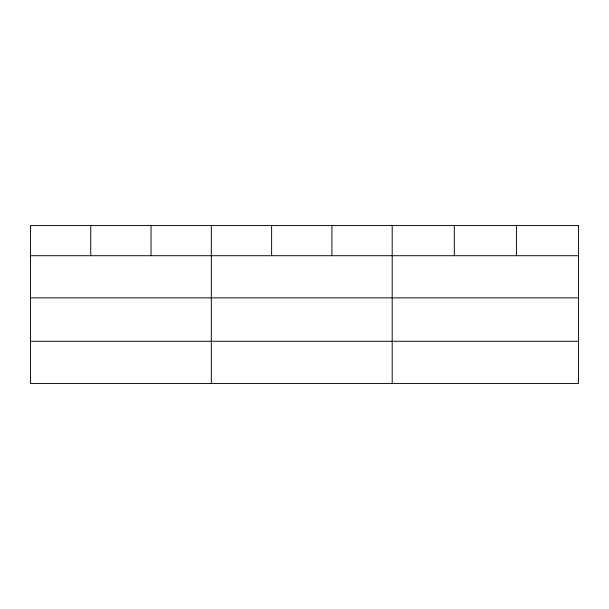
<?xml version="1.0" encoding="UTF-8"?>
<svg xmlns="http://www.w3.org/2000/svg" width="609" height="609" viewBox="0 0 609 609"><rect width="100%" height="100%" fill="white"/><g stroke="black" fill="none" stroke-linecap="round" stroke-linejoin="round"><path stroke-width="0.91" d="M30.45 255.711L578.55 255.711M30.45 297.854L578.55 297.854M30.45 341.276L578.55 341.276M516.432 225.574L516.432 255.711M454.314 225.574L454.314 255.711M392.196 225.574L392.196 383.426M331.905 225.574L331.905 255.711M271.614 225.574L271.614 255.711M211.323 225.574L211.323 383.426M151.032 225.574L151.032 255.711M90.741 225.574L90.741 255.711M578.55 225.574L30.45 225.574L30.45 383.426L578.55 383.426L578.55 225.574"/></g></svg>
